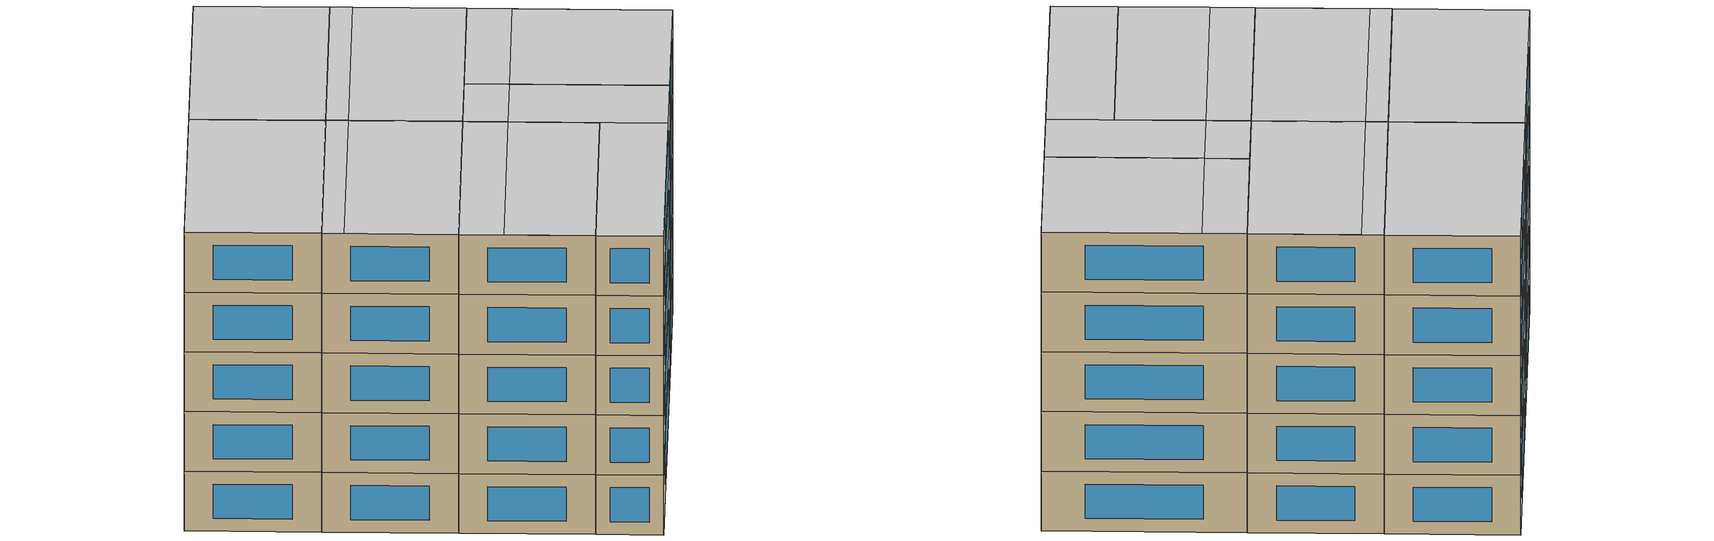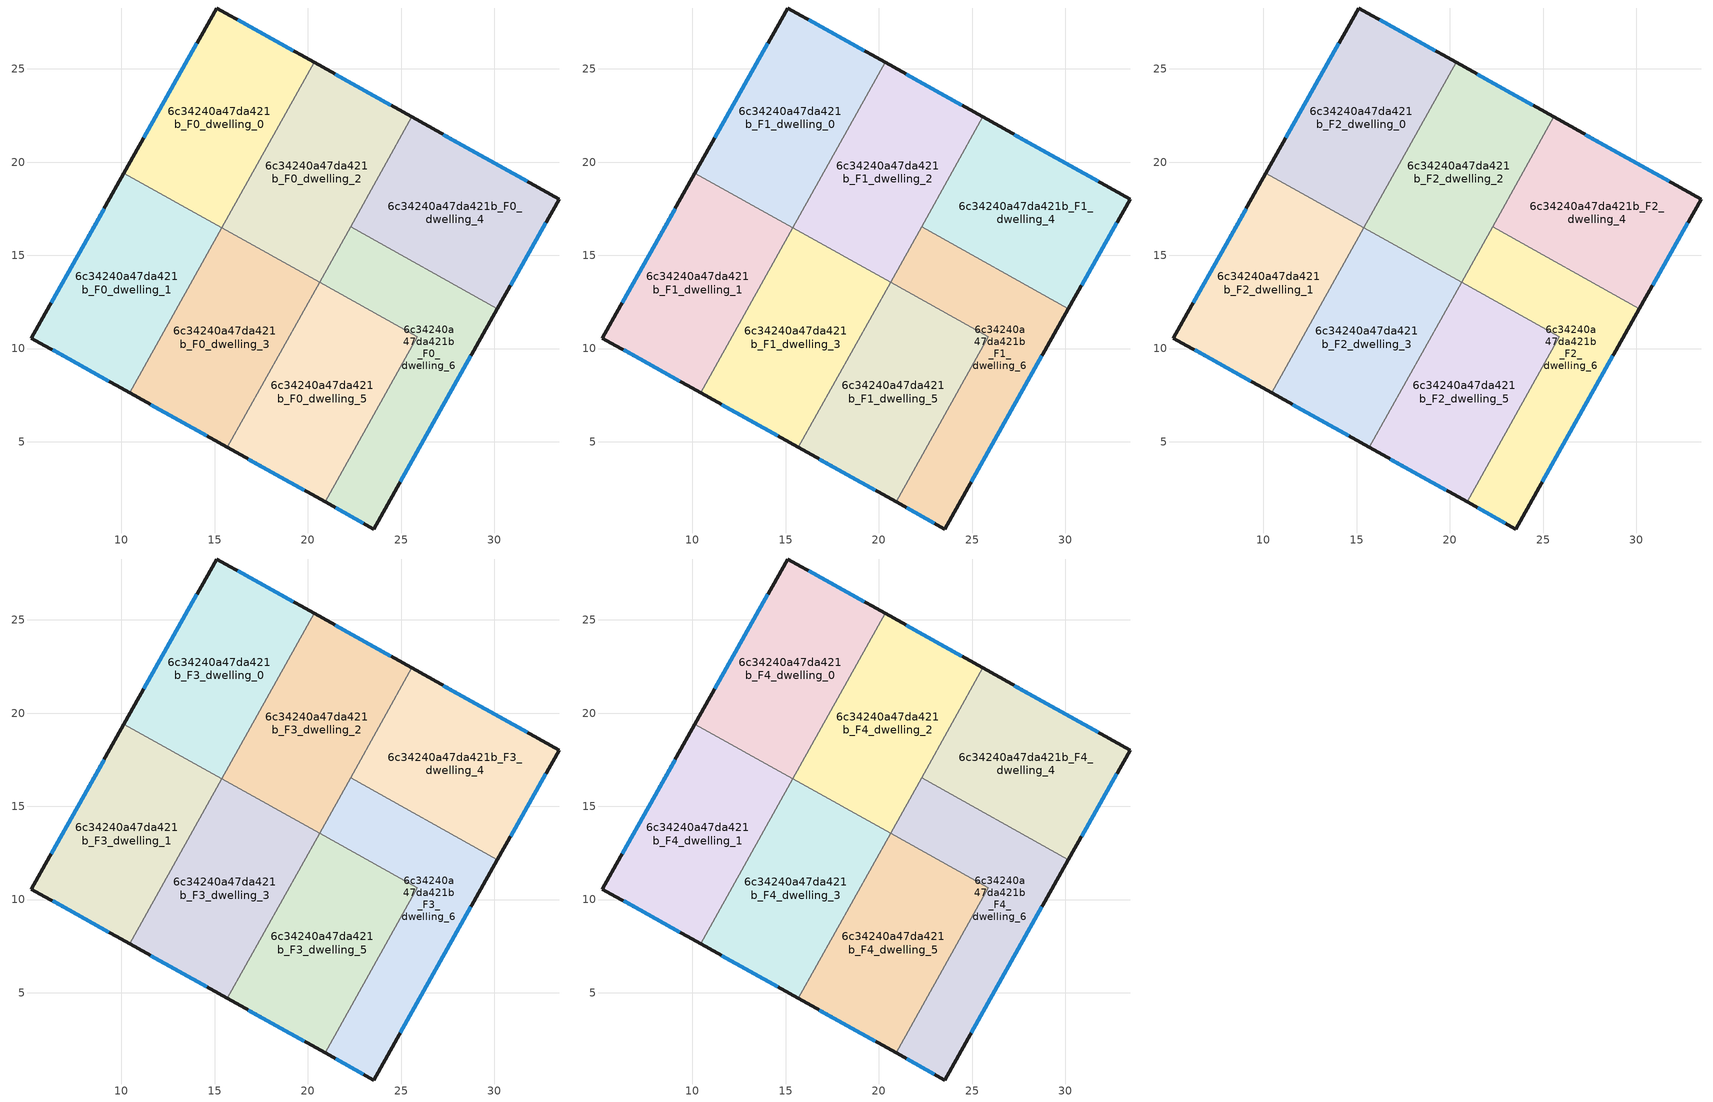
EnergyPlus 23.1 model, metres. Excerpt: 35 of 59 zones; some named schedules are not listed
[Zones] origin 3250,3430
6c34240a47da421b_F0_dwelling_0
 floor ground (EU_floor_Construction): 20.33,25.35 15.38,16.47 10.13,19.4 15.11,28.27 z0
 wall outside (EU_wall_Construction): 20.33,25.35 15.11,28.27 10.13,19.4 z0:3
 wall to 6c34240a47da421b_F0_dwelling_1 (EU_wall_Construction): 10.13,19.4 15.38,16.47 z0:3
 wall to 6c34240a47da421b_F0_dwelling_2 (EU_wall_Construction): 15.39,16.49 20.33,25.35 z0:3
 wall to 6c34240a47da421b_F0_dwelling_3 (EU_wall_Construction): 15.38,16.47 15.39,16.49 z0:3
 window (EU_Window_Construction): 14.04,26.37 11.2,21.3 / 19.21,25.98 16.23,27.64 z0.64:2.36
6c34240a47da421b_F0_dwelling_1
 floor ground (EU_floor_Construction): 15.38,16.47 10.44,7.62 5.17,10.56 10.13,19.4 z0
 wall outside (EU_wall_Construction): 10.13,19.4 5.17,10.56 10.44,7.62 z0:3
 wall to 6c34240a47da421b_F0_dwelling_3 (EU_wall_Construction): 10.44,7.62 15.38,16.47 z0:3
 window (EU_Window_Construction): 9.07,17.5 6.24,12.45 / 6.3,9.93 9.31,8.25 z0.64:2.36
6c34240a47da421b_F0_dwelling_2
 floor ground (EU_floor_Construction): 25.58,22.43 20.63,13.56 15.39,16.49 20.33,25.35 z0
 wall outside (EU_wall_Construction): 25.58,22.43 20.33,25.35 z0:3
 wall to 6c34240a47da421b_F0_dwelling_3 (EU_wall_Construction): 15.39,16.49 20.63,13.56 z0:3
 wall to 6c34240a47da421b_F0_dwelling_4 (EU_wall_Construction): 22.29,16.53 25.58,22.43 z0:3
 wall to 6c34240a47da421b_F0_dwelling_6 (EU_wall_Construction): 20.63,13.56 22.29,16.53 z0:3
 window (EU_Window_Construction): 24.46,23.05 21.46,24.73 z0.64:2.36
6c34240a47da421b_F0_dwelling_3
 floor ground (EU_floor_Construction): 20.63,13.56 15.69,4.7 10.44,7.62 15.39,16.49 z0
 wall outside (EU_wall_Construction): 10.44,7.62 15.69,4.7 z0:3
 wall to 6c34240a47da421b_F0_dwelling_5 (EU_wall_Construction): 15.69,4.7 20.63,13.56 z0:3
 window (EU_Window_Construction): 11.56,7 14.56,5.32 z0.64:2.36
6c34240a47da421b_F0_dwelling_4
 floor ground (EU_floor_Construction): 33.47,18.02 30.16,12.13 22.29,16.53 25.58,22.43 z0
 wall outside (EU_wall_Construction): 30.16,12.13 33.47,18.02 25.58,22.43 z0:3
 wall to 6c34240a47da421b_F0_dwelling_6 (EU_wall_Construction): 22.29,16.53 30.16,12.13 z0:3
 window (EU_Window_Construction): 30.87,13.39 32.76,16.76 / 31.78,18.97 27.27,21.48 z0.64:2.36
6c34240a47da421b_F0_dwelling_5
 floor ground (EU_floor_Construction): 25.88,10.64 20.93,1.77 15.69,4.7 20.63,13.56 z0
 wall outside (EU_wall_Construction): 15.69,4.7 20.93,1.77 z0:3
 wall to 6c34240a47da421b_F0_dwelling_6 (EU_wall_Construction): 20.93,1.77 25.88,10.64 20.63,13.56 z0:3
 window (EU_Window_Construction): 16.81,4.07 19.81,2.4 z0.64:2.36
6c34240a47da421b_F0_dwelling_6
 floor ground (EU_floor_Construction): 30.16,12.13 23.54,0.32 20.93,1.77 25.88,10.64 20.63,13.56 22.29,16.53 z0
 wall outside (EU_wall_Construction): 20.93,1.77 23.54,0.32 30.16,12.13 z0:3
 window (EU_Window_Construction): 24.96,2.85 28.74,9.6 / 21.49,1.46 22.98,0.63 z0.64:2.36
6c34240a47da421b_F1_dwelling_0
 floor to 6c34240a47da421b_F0_dwelling_0 (EU_floor_Construction): 20.33,25.35 15.38,16.47 10.13,19.4 15.11,28.27 z3
 wall outside (EU_wall_Construction): 20.33,25.35 15.11,28.27 10.13,19.4 z3:6
 wall to 6c34240a47da421b_F1_dwelling_1 (EU_wall_Construction): 10.13,19.4 15.38,16.47 z3:6
 wall to 6c34240a47da421b_F1_dwelling_2 (EU_wall_Construction): 15.39,16.49 20.33,25.35 z3:6
 wall to 6c34240a47da421b_F1_dwelling_3 (EU_wall_Construction): 15.38,16.47 15.39,16.49 z3:6
 window (EU_Window_Construction): 14.04,26.37 11.2,21.3 / 19.21,25.98 16.23,27.64 z3.64:5.36
6c34240a47da421b_F1_dwelling_1
 floor to 6c34240a47da421b_F0_dwelling_1 (EU_floor_Construction): 15.38,16.47 10.44,7.62 5.17,10.56 10.13,19.4 z3
 wall outside (EU_wall_Construction): 10.13,19.4 5.17,10.56 10.44,7.62 z3:6
 wall to 6c34240a47da421b_F1_dwelling_3 (EU_wall_Construction): 10.44,7.62 15.38,16.47 z3:6
 window (EU_Window_Construction): 9.07,17.5 6.24,12.45 / 6.3,9.93 9.31,8.25 z3.64:5.36
6c34240a47da421b_F1_dwelling_2
 floor to 6c34240a47da421b_F0_dwelling_2 (EU_floor_Construction): 25.58,22.43 20.63,13.56 15.39,16.49 20.33,25.35 z3
 wall outside (EU_wall_Construction): 25.58,22.43 20.33,25.35 z3:6
 wall to 6c34240a47da421b_F1_dwelling_3 (EU_wall_Construction): 15.39,16.49 20.63,13.56 z3:6
 wall to 6c34240a47da421b_F1_dwelling_4 (EU_wall_Construction): 22.29,16.53 25.58,22.43 z3:6
 wall to 6c34240a47da421b_F1_dwelling_6 (EU_wall_Construction): 20.63,13.56 22.29,16.53 z3:6
 window (EU_Window_Construction): 24.46,23.05 21.46,24.73 z3.64:5.36
6c34240a47da421b_F1_dwelling_3
 floor to 6c34240a47da421b_F0_dwelling_3 (EU_floor_Construction): 20.63,13.56 15.69,4.7 10.44,7.62 15.39,16.49 z3
 wall outside (EU_wall_Construction): 10.44,7.62 15.69,4.7 z3:6
 wall to 6c34240a47da421b_F1_dwelling_5 (EU_wall_Construction): 15.69,4.7 20.63,13.56 z3:6
 window (EU_Window_Construction): 11.56,7 14.56,5.32 z3.64:5.36
6c34240a47da421b_F1_dwelling_4
 floor to 6c34240a47da421b_F0_dwelling_4 (EU_floor_Construction): 33.47,18.02 30.16,12.13 22.29,16.53 25.58,22.43 z3
 wall outside (EU_wall_Construction): 30.16,12.13 33.47,18.02 25.58,22.43 z3:6
 wall to 6c34240a47da421b_F1_dwelling_6 (EU_wall_Construction): 22.29,16.53 30.16,12.13 z3:6
 window (EU_Window_Construction): 30.87,13.39 32.76,16.76 / 31.78,18.97 27.27,21.48 z3.64:5.36
6c34240a47da421b_F1_dwelling_5
 floor to 6c34240a47da421b_F0_dwelling_5 (EU_floor_Construction): 25.88,10.64 20.93,1.77 15.69,4.7 20.63,13.56 z3
 wall outside (EU_wall_Construction): 15.69,4.7 20.93,1.77 z3:6
 wall to 6c34240a47da421b_F1_dwelling_6 (EU_wall_Construction): 20.93,1.77 25.88,10.64 20.63,13.56 z3:6
 window (EU_Window_Construction): 16.81,4.07 19.81,2.4 z3.64:5.36
6c34240a47da421b_F1_dwelling_6
 floor to 6c34240a47da421b_F0_dwelling_6 (EU_floor_Construction): 30.16,12.13 23.54,0.32 20.93,1.77 25.88,10.64 20.63,13.56 22.29,16.53 z3
 wall outside (EU_wall_Construction): 20.93,1.77 23.54,0.32 30.16,12.13 z3:6
 window (EU_Window_Construction): 24.96,2.85 28.74,9.6 / 21.49,1.46 22.98,0.63 z3.64:5.36
6c34240a47da421b_F2_dwelling_0
 floor to 6c34240a47da421b_F1_dwelling_0 (EU_floor_Construction): 20.33,25.35 15.38,16.47 10.13,19.4 15.11,28.27 z6
 wall outside (EU_wall_Construction): 20.33,25.35 15.11,28.27 10.13,19.4 z6:9
 wall to 6c34240a47da421b_F2_dwelling_1 (EU_wall_Construction): 10.13,19.4 15.38,16.47 z6:9
 wall to 6c34240a47da421b_F2_dwelling_2 (EU_wall_Construction): 15.39,16.49 20.33,25.35 z6:9
 wall to 6c34240a47da421b_F2_dwelling_3 (EU_wall_Construction): 15.38,16.47 15.39,16.49 z6:9
 window (EU_Window_Construction): 14.04,26.37 11.2,21.3 / 19.21,25.98 16.23,27.64 z6.64:8.36
6c34240a47da421b_F2_dwelling_1
 floor to 6c34240a47da421b_F1_dwelling_1 (EU_floor_Construction): 15.38,16.47 10.44,7.62 5.17,10.56 10.13,19.4 z6
 wall outside (EU_wall_Construction): 10.13,19.4 5.17,10.56 10.44,7.62 z6:9
 wall to 6c34240a47da421b_F2_dwelling_3 (EU_wall_Construction): 10.44,7.62 15.38,16.47 z6:9
 window (EU_Window_Construction): 9.07,17.5 6.24,12.45 / 6.3,9.93 9.31,8.25 z6.64:8.36
6c34240a47da421b_F2_dwelling_2
 floor to 6c34240a47da421b_F1_dwelling_2 (EU_floor_Construction): 25.58,22.43 20.63,13.56 15.39,16.49 20.33,25.35 z6
 wall outside (EU_wall_Construction): 25.58,22.43 20.33,25.35 z6:9
 wall to 6c34240a47da421b_F2_dwelling_3 (EU_wall_Construction): 15.39,16.49 20.63,13.56 z6:9
 wall to 6c34240a47da421b_F2_dwelling_4 (EU_wall_Construction): 22.29,16.53 25.58,22.43 z6:9
 wall to 6c34240a47da421b_F2_dwelling_6 (EU_wall_Construction): 20.63,13.56 22.29,16.53 z6:9
 window (EU_Window_Construction): 24.46,23.05 21.46,24.73 z6.64:8.36
6c34240a47da421b_F2_dwelling_3
 floor to 6c34240a47da421b_F1_dwelling_3 (EU_floor_Construction): 20.63,13.56 15.69,4.7 10.44,7.62 15.39,16.49 z6
 wall outside (EU_wall_Construction): 10.44,7.62 15.69,4.7 z6:9
 wall to 6c34240a47da421b_F2_dwelling_5 (EU_wall_Construction): 15.69,4.7 20.63,13.56 z6:9
 window (EU_Window_Construction): 11.56,7 14.56,5.32 z6.64:8.36
6c34240a47da421b_F2_dwelling_4
 floor to 6c34240a47da421b_F1_dwelling_4 (EU_floor_Construction): 33.47,18.02 30.16,12.13 22.29,16.53 25.58,22.43 z6
 wall outside (EU_wall_Construction): 30.16,12.13 33.47,18.02 25.58,22.43 z6:9
 wall to 6c34240a47da421b_F2_dwelling_6 (EU_wall_Construction): 22.29,16.53 30.16,12.13 z6:9
 window (EU_Window_Construction): 30.87,13.39 32.76,16.76 / 31.78,18.97 27.27,21.48 z6.64:8.36
6c34240a47da421b_F2_dwelling_5
 floor to 6c34240a47da421b_F1_dwelling_5 (EU_floor_Construction): 25.88,10.64 20.93,1.77 15.69,4.7 20.63,13.56 z6
 wall outside (EU_wall_Construction): 15.69,4.7 20.93,1.77 z6:9
 wall to 6c34240a47da421b_F2_dwelling_6 (EU_wall_Construction): 20.93,1.77 25.88,10.64 20.63,13.56 z6:9
 window (EU_Window_Construction): 16.81,4.07 19.81,2.4 z6.64:8.36
6c34240a47da421b_F2_dwelling_6
 floor to 6c34240a47da421b_F1_dwelling_6 (EU_floor_Construction): 30.16,12.13 23.54,0.32 20.93,1.77 25.88,10.64 20.63,13.56 22.29,16.53 z6
 wall outside (EU_wall_Construction): 20.93,1.77 23.54,0.32 30.16,12.13 z6:9
 window (EU_Window_Construction): 24.96,2.85 28.74,9.6 / 21.49,1.46 22.98,0.63 z6.64:8.36
6c34240a47da421b_F3_dwelling_0
 floor to 6c34240a47da421b_F2_dwelling_0 (EU_floor_Construction): 20.33,25.35 15.38,16.47 10.13,19.4 15.11,28.27 z9
 wall outside (EU_wall_Construction): 20.33,25.35 15.11,28.27 10.13,19.4 z9:12
 wall to 6c34240a47da421b_F3_dwelling_1 (EU_wall_Construction): 10.13,19.4 15.38,16.47 z9:12
 wall to 6c34240a47da421b_F3_dwelling_2 (EU_wall_Construction): 15.39,16.49 20.33,25.35 z9:12
 wall to 6c34240a47da421b_F3_dwelling_3 (EU_wall_Construction): 15.38,16.47 15.39,16.49 z9:12
 window (EU_Window_Construction): 14.04,26.37 11.2,21.3 / 19.21,25.98 16.23,27.64 z9.64:11.36
6c34240a47da421b_F3_dwelling_1
 floor to 6c34240a47da421b_F2_dwelling_1 (EU_floor_Construction): 15.38,16.47 10.44,7.62 5.17,10.56 10.13,19.4 z9
 wall outside (EU_wall_Construction): 10.13,19.4 5.17,10.56 10.44,7.62 z9:12
 wall to 6c34240a47da421b_F3_dwelling_3 (EU_wall_Construction): 10.44,7.62 15.38,16.47 z9:12
 window (EU_Window_Construction): 9.07,17.5 6.24,12.45 / 6.3,9.93 9.31,8.25 z9.64:11.36
6c34240a47da421b_F3_dwelling_2
 floor to 6c34240a47da421b_F2_dwelling_2 (EU_floor_Construction): 25.58,22.43 20.63,13.56 15.39,16.49 20.33,25.35 z9
 wall outside (EU_wall_Construction): 25.58,22.43 20.33,25.35 z9:12
 wall to 6c34240a47da421b_F3_dwelling_3 (EU_wall_Construction): 15.39,16.49 20.63,13.56 z9:12
 wall to 6c34240a47da421b_F3_dwelling_4 (EU_wall_Construction): 22.29,16.53 25.58,22.43 z9:12
 wall to 6c34240a47da421b_F3_dwelling_6 (EU_wall_Construction): 20.63,13.56 22.29,16.53 z9:12
 window (EU_Window_Construction): 24.46,23.05 21.46,24.73 z9.64:11.36
6c34240a47da421b_F3_dwelling_3
 floor to 6c34240a47da421b_F2_dwelling_3 (EU_floor_Construction): 20.63,13.56 15.69,4.7 10.44,7.62 15.39,16.49 z9
 wall outside (EU_wall_Construction): 10.44,7.62 15.69,4.7 z9:12
 wall to 6c34240a47da421b_F3_dwelling_5 (EU_wall_Construction): 15.69,4.7 20.63,13.56 z9:12
 window (EU_Window_Construction): 11.56,7 14.56,5.32 z9.64:11.36
6c34240a47da421b_F3_dwelling_4
 floor to 6c34240a47da421b_F2_dwelling_4 (EU_floor_Construction): 33.47,18.02 30.16,12.13 22.29,16.53 25.58,22.43 z9
 wall outside (EU_wall_Construction): 30.16,12.13 33.47,18.02 25.58,22.43 z9:12
 wall to 6c34240a47da421b_F3_dwelling_6 (EU_wall_Construction): 22.29,16.53 30.16,12.13 z9:12
 window (EU_Window_Construction): 30.87,13.39 32.76,16.76 / 31.78,18.97 27.27,21.48 z9.64:11.36
6c34240a47da421b_F3_dwelling_5
 floor to 6c34240a47da421b_F2_dwelling_5 (EU_floor_Construction): 25.88,10.64 20.93,1.77 15.69,4.7 20.63,13.56 z9
 wall outside (EU_wall_Construction): 15.69,4.7 20.93,1.77 z9:12
 wall to 6c34240a47da421b_F3_dwelling_6 (EU_wall_Construction): 20.93,1.77 25.88,10.64 20.63,13.56 z9:12
 window (EU_Window_Construction): 16.81,4.07 19.81,2.4 z9.64:11.36
6c34240a47da421b_F3_dwelling_6
 floor to 6c34240a47da421b_F2_dwelling_6 (EU_floor_Construction): 30.16,12.13 23.54,0.32 20.93,1.77 25.88,10.64 20.63,13.56 22.29,16.53 z9
 wall outside (EU_wall_Construction): 20.93,1.77 23.54,0.32 30.16,12.13 z9:12
 window (EU_Window_Construction): 24.96,2.85 28.74,9.6 / 21.49,1.46 22.98,0.63 z9.64:11.36
6c34240a47da421b_F4_dwelling_0
 floor to 6c34240a47da421b_F3_dwelling_0 (EU_floor_Construction): 20.33,25.35 15.38,16.47 10.13,19.4 15.11,28.27 z12
 wall outside (EU_wall_Construction): 20.33,25.35 15.11,28.27 10.13,19.4 z12:15
 wall to 6c34240a47da421b_F4_dwelling_1 (EU_wall_Construction): 10.13,19.4 15.38,16.47 z12:15
 wall to 6c34240a47da421b_F4_dwelling_2 (EU_wall_Construction): 15.39,16.49 20.33,25.35 z12:15
 wall to 6c34240a47da421b_F4_dwelling_3 (EU_wall_Construction): 15.38,16.47 15.39,16.49 z12:15
 window (EU_Window_Construction): 14.04,26.37 11.2,21.3 / 19.21,25.98 16.23,27.64 z12.64:14.36
 ceiling to 6c34240a47da421b_F5_dwelling_5 (EU_floor_Construction): 15.38,16.47 20.33,25.35 15.11,28.27 10.14,19.4 z15
6c34240a47da421b_F4_dwelling_1
 floor to 6c34240a47da421b_F3_dwelling_1 (EU_floor_Construction): 15.38,16.47 10.44,7.62 5.17,10.56 10.13,19.4 z12
 wall outside (EU_wall_Construction): 10.13,19.4 5.17,10.56 10.44,7.62 z12:15
 wall to 6c34240a47da421b_F4_dwelling_3 (EU_wall_Construction): 10.44,7.62 15.38,16.47 z12:15
 window (EU_Window_Construction): 9.07,17.5 6.24,12.45 / 6.3,9.93 9.31,8.25 z12.64:14.36
 ceiling to 6c34240a47da421b_F5_dwelling_4 (EU_floor_Construction): 10.44,7.62 15.38,16.47 10.13,19.4 5.17,10.56 z15
6c34240a47da421b_F4_dwelling_2
 floor to 6c34240a47da421b_F3_dwelling_2 (EU_floor_Construction): 25.58,22.43 20.63,13.56 15.39,16.49 20.33,25.35 z12
 wall outside (EU_wall_Construction): 25.58,22.43 20.33,25.35 z12:15
 wall to 6c34240a47da421b_F4_dwelling_3 (EU_wall_Construction): 15.39,16.49 20.63,13.56 z12:15
 wall to 6c34240a47da421b_F4_dwelling_4 (EU_wall_Construction): 22.29,16.53 25.58,22.43 z12:15
 wall to 6c34240a47da421b_F4_dwelling_6 (EU_wall_Construction): 20.63,13.56 22.29,16.53 z12:15
 window (EU_Window_Construction): 24.46,23.05 21.46,24.73 z12.64:14.36
 ceiling to 6c34240a47da421b_F5_dwelling_3 (EU_floor_Construction): 20.63,13.56 25.58,22.43 21.21,24.86 16.26,16 z15
 ceiling to 6c34240a47da421b_F5_dwelling_5 (EU_floor_Construction): 16.26,16 21.21,24.86 20.33,25.35 15.39,16.49 z15
6c34240a47da421b_F4_dwelling_3
 floor to 6c34240a47da421b_F3_dwelling_3 (EU_floor_Construction): 20.63,13.56 15.69,4.7 10.44,7.62 15.39,16.49 z12
 wall outside (EU_wall_Construction): 10.44,7.62 15.69,4.7 z12:15
 wall to 6c34240a47da421b_F4_dwelling_5 (EU_wall_Construction): 15.69,4.7 20.63,13.56 z12:15
 window (EU_Window_Construction): 11.56,7 14.56,5.32 z12.64:14.36
 ceiling to 6c34240a47da421b_F5_dwelling_2 (EU_floor_Construction): 15.69,4.7 20.63,13.56 16.26,16 11.32,7.14 z15
 ceiling to 6c34240a47da421b_F5_dwelling_4 (EU_floor_Construction): 11.32,7.14 16.25,15.99 15.38,16.47 10.44,7.62 z15
 ceiling to 6c34240a47da421b_F5_dwelling_5 (EU_floor_Construction): 16.25,15.99 16.26,16 15.39,16.49 15.38,16.47 z15
6c34240a47da421b_F4_dwelling_4
 floor to 6c34240a47da421b_F3_dwelling_4 (EU_floor_Construction): 33.47,18.02 30.16,12.13 22.29,16.53 25.58,22.43 z12
 wall outside (EU_wall_Construction): 30.16,12.13 33.47,18.02 25.58,22.43 z12:15
 wall to 6c34240a47da421b_F4_dwelling_6 (EU_wall_Construction): 22.29,16.53 30.16,12.13 z12:15
 window (EU_Window_Construction): 30.87,13.39 32.76,16.76 / 31.78,18.97 27.27,21.48 z12.64:14.36
 ceiling to 6c34240a47da421b_F5_dwelling_1 (EU_floor_Construction): 30.16,12.13 33.47,18.02 27.33,21.45 24.04,15.55 z15
 ceiling to 6c34240a47da421b_F5_dwelling_3 (EU_floor_Construction): 24.04,15.55 27.33,21.45 25.58,22.43 22.29,16.53 z15
6c34240a47da421b_F4_dwelling_5
 floor to 6c34240a47da421b_F3_dwelling_5 (EU_floor_Construction): 25.88,10.64 20.93,1.77 15.69,4.7 20.63,13.56 z12
 wall outside (EU_wall_Construction): 15.69,4.7 20.93,1.77 z12:15
 wall to 6c34240a47da421b_F4_dwelling_6 (EU_wall_Construction): 20.93,1.77 25.88,10.64 20.63,13.56 z12:15
 window (EU_Window_Construction): 16.81,4.07 19.81,2.4 z12.64:14.36
 ceiling to 6c34240a47da421b_F5_dwelling_0 (EU_floor_Construction): 20.93,1.77 25.88,10.64 22.38,12.59 17.44,3.72 z15
 ceiling adiabatic (EU_roof_Construction): 20.93,1.77 17.44,3.72 22.38,12.59 20.63,13.56 15.69,4.7 z15
6c34240a47da421b_F4_dwelling_6
 floor to 6c34240a47da421b_F3_dwelling_6 (EU_floor_Construction): 30.16,12.13 23.54,0.32 20.93,1.77 25.88,10.64 20.63,13.56 22.29,16.53 z12
 wall outside (EU_wall_Construction): 20.93,1.77 23.54,0.32 30.16,12.13 z12:15
 window (EU_Window_Construction): 24.96,2.85 28.74,9.6 / 21.49,1.46 22.98,0.63 z12.64:14.36
 ceiling to 6c34240a47da421b_F5_dwelling_0 (EU_floor_Construction): 23.54,0.32 28.51,9.19 22.39,12.6 22.38,12.59 25.88,10.64 20.93,1.77 z15
 ceiling to 6c34240a47da421b_F5_dwelling_1 (EU_floor_Construction): 28.51,9.19 30.16,12.13 24.04,15.55 22.39,12.6 z15
 ceiling to 6c34240a47da421b_F5_dwelling_3 (EU_floor_Construction): 22.38,12.59 24.04,15.55 22.29,16.53 20.63,13.56 z15
[Building]
EU S2 Campaign: North Axis=0; Terrain=City; Solar Distribution=FullExterior
[Site:Location]
Yerevan-Zvartnots.Intl.AP: Latitude=40.15; Longitude=44.383; Time Zone=4; Elevation=854
[SizingPeriod:WeatherFileDays]
AnnualSizingPeriod: Begin Month=1; Begin Day of Month=1; End Month=12; End Day of Month=31; Day of Week for Start Day=Monday; Use Weather File Daylight Saving Period=No; Use Weather File Rain and Snow Indicators=No
[MATERIAL]
EU_InternalMass_Material: Roughness=MediumRough; Thickness=0.1; Conductivity=1; Density=1800; Specific Heat=900; Thermal Absorptance=0.9; Solar Absorptance=0.7; Visible Absorptance=0.7
[MATERIAL:NOMASS] Roughness=MediumRough; Thermal Absorptance=0.9; Solar Absorptance=0.7; Visible Absorptance=0.7
Name | Thermal Resistance
EU_wall_NoMass | 1.05043
EU_roof_NoMass | 1.45357
EU_floor_NoMass | 0.478065
[WINDOWMATERIAL:SIMPLEGLAZINGSYSTEM]
EU_Window_SimpleGlazing: UFactor=2.5566; Solar Heat Gain Coefficient=0.75; Visible Transmittance=0.75
[CONSTRUCTION]
EU_wall_Construction: EU_wall_NoMass
EU_roof_Construction: EU_roof_NoMass
EU_floor_Construction: EU_floor_NoMass
EU_Window_Construction: EU_Window_SimpleGlazing
EU_InternalMass_Construction: EU_InternalMass_Material
[ZONE] Type=1; Multiplier=1; Ceiling Height=autocalculate; Floor Area=autocalculate; Part of Total Floor Area=Yes
Name | Volume
6c34240a47da421b_F0_dwelling_0; 6c34240a47da421b_F1_dwelling_0; 6c34240a47da421b_F2_dwelling_0; 6c34240a47da421b_F3_dwelling_0; 6c34240a47da421b_F4_dwelling_0 | 182.93
6c34240a47da421b_F0_dwelling_1; 6c34240a47da421b_F1_dwelling_1; 6c34240a47da421b_F2_dwelling_1; 6c34240a47da421b_F3_dwelling_1; 6c34240a47da421b_F4_dwelling_1 | 182.933
6c34240a47da421b_F0_dwelling_2; 6c34240a47da421b_F1_dwelling_2; 6c34240a47da421b_F2_dwelling_2; 6c34240a47da421b_F3_dwelling_2; 6c34240a47da421b_F4_dwelling_2 | 182.906
6c34240a47da421b_F0_dwelling_3; 6c34240a47da421b_F1_dwelling_3; 6c34240a47da421b_F2_dwelling_3; 6c34240a47da421b_F3_dwelling_3; 6c34240a47da421b_F4_dwelling_3 | 182.943
6c34240a47da421b_F0_dwelling_4; 6c34240a47da421b_F1_dwelling_4; 6c34240a47da421b_F2_dwelling_4; 6c34240a47da421b_F3_dwelling_4; 6c34240a47da421b_F4_dwelling_4 | 182.926
6c34240a47da421b_F0_dwelling_5; 6c34240a47da421b_F1_dwelling_5; 6c34240a47da421b_F2_dwelling_5; 6c34240a47da421b_F3_dwelling_5; 6c34240a47da421b_F4_dwelling_5 | 182.911
6c34240a47da421b_F0_dwelling_6; 6c34240a47da421b_F1_dwelling_6; 6c34240a47da421b_F2_dwelling_6; 6c34240a47da421b_F3_dwelling_6; 6c34240a47da421b_F4_dwelling_6 | 182.908
[INTERNALMASS] Construction=EU_InternalMass_Construction
Name | Zone or ZoneList | Surface Area
6c34240a47da421b_F0_dwelling_0_EU_InternalMass | 6c34240a47da421b_F0_dwelling_0 | 60.9759
6c34240a47da421b_F0_dwelling_1_EU_InternalMass | 6c34240a47da421b_F0_dwelling_1 | 60.9783
6c34240a47da421b_F0_dwelling_2_EU_InternalMass | 6c34240a47da421b_F0_dwelling_2 | 60.9707
6c34240a47da421b_F0_dwelling_3_EU_InternalMass | 6c34240a47da421b_F0_dwelling_3 | 60.9801
6c34240a47da421b_F0_dwelling_4_EU_InternalMass | 6c34240a47da421b_F0_dwelling_4 | 60.9774
6c34240a47da421b_F0_dwelling_5_EU_InternalMass | 6c34240a47da421b_F0_dwelling_5 | 60.9711
6c34240a47da421b_F0_dwelling_6_EU_InternalMass | 6c34240a47da421b_F0_dwelling_6 | 60.9697
6c34240a47da421b_F1_dwelling_0_EU_InternalMass | 6c34240a47da421b_F1_dwelling_0 | 60.9759
6c34240a47da421b_F1_dwelling_1_EU_InternalMass | 6c34240a47da421b_F1_dwelling_1 | 60.9783
6c34240a47da421b_F1_dwelling_2_EU_InternalMass | 6c34240a47da421b_F1_dwelling_2 | 60.9707
6c34240a47da421b_F1_dwelling_3_EU_InternalMass | 6c34240a47da421b_F1_dwelling_3 | 60.9801
6c34240a47da421b_F1_dwelling_4_EU_InternalMass | 6c34240a47da421b_F1_dwelling_4 | 60.9774
6c34240a47da421b_F1_dwelling_5_EU_InternalMass | 6c34240a47da421b_F1_dwelling_5 | 60.9711
6c34240a47da421b_F1_dwelling_6_EU_InternalMass | 6c34240a47da421b_F1_dwelling_6 | 60.9697
6c34240a47da421b_F2_dwelling_0_EU_InternalMass | 6c34240a47da421b_F2_dwelling_0 | 60.9759
6c34240a47da421b_F2_dwelling_1_EU_InternalMass | 6c34240a47da421b_F2_dwelling_1 | 60.9783
6c34240a47da421b_F2_dwelling_2_EU_InternalMass | 6c34240a47da421b_F2_dwelling_2 | 60.9707
6c34240a47da421b_F2_dwelling_3_EU_InternalMass | 6c34240a47da421b_F2_dwelling_3 | 60.9801
6c34240a47da421b_F2_dwelling_4_EU_InternalMass | 6c34240a47da421b_F2_dwelling_4 | 60.9774
6c34240a47da421b_F2_dwelling_5_EU_InternalMass | 6c34240a47da421b_F2_dwelling_5 | 60.9711
6c34240a47da421b_F2_dwelling_6_EU_InternalMass | 6c34240a47da421b_F2_dwelling_6 | 60.9697
6c34240a47da421b_F3_dwelling_0_EU_InternalMass | 6c34240a47da421b_F3_dwelling_0 | 60.9759
6c34240a47da421b_F3_dwelling_1_EU_InternalMass | 6c34240a47da421b_F3_dwelling_1 | 60.9783
6c34240a47da421b_F3_dwelling_2_EU_InternalMass | 6c34240a47da421b_F3_dwelling_2 | 60.9707
6c34240a47da421b_F3_dwelling_3_EU_InternalMass | 6c34240a47da421b_F3_dwelling_3 | 60.9801
6c34240a47da421b_F3_dwelling_4_EU_InternalMass | 6c34240a47da421b_F3_dwelling_4 | 60.9774
6c34240a47da421b_F3_dwelling_5_EU_InternalMass | 6c34240a47da421b_F3_dwelling_5 | 60.9711
6c34240a47da421b_F3_dwelling_6_EU_InternalMass | 6c34240a47da421b_F3_dwelling_6 | 60.9697
6c34240a47da421b_F4_dwelling_0_EU_InternalMass | 6c34240a47da421b_F4_dwelling_0 | 60.9759
6c34240a47da421b_F4_dwelling_1_EU_InternalMass | 6c34240a47da421b_F4_dwelling_1 | 60.9783
6c34240a47da421b_F4_dwelling_2_EU_InternalMass | 6c34240a47da421b_F4_dwelling_2 | 60.9707
6c34240a47da421b_F4_dwelling_3_EU_InternalMass | 6c34240a47da421b_F4_dwelling_3 | 60.9801
6c34240a47da421b_F4_dwelling_4_EU_InternalMass | 6c34240a47da421b_F4_dwelling_4 | 60.9774
6c34240a47da421b_F4_dwelling_5_EU_InternalMass | 6c34240a47da421b_F4_dwelling_5 | 60.9711
6c34240a47da421b_F4_dwelling_6_EU_InternalMass | 6c34240a47da421b_F4_dwelling_6 | 60.9697
[OTHEREQUIPMENT] Fuel Type=Electricity; Design Level Calculation Method=Watts/Area; Power per Zone Floor Area=1; Fraction Latent=0; Fraction Radiant=0; Fraction Lost=0; Carbon Dioxide Generation Rate=0; EndUse Subcategory=EU_Step8_InternalGains
Name | Zone or ZoneList or Space or SpaceList | Schedule
EU_Step8_InternalGain_6c34240a47da421b_F0_dwelling_0_f000 | 6c34240a47da421b_F0_dwelling_0 | EU_Step8_GainSchedule_6c34240a47da421b_F0_dwelling_0_f000
EU_Step8_InternalGain_6c34240a47da421b_F0_dwelling_1_f000 | 6c34240a47da421b_F0_dwelling_1 | EU_Step8_GainSchedule_6c34240a47da421b_F0_dwelling_1_f000
EU_Step8_InternalGain_6c34240a47da421b_F0_dwelling_2_f000 | 6c34240a47da421b_F0_dwelling_2 | EU_Step8_GainSchedule_6c34240a47da421b_F0_dwelling_2_f000
EU_Step8_InternalGain_6c34240a47da421b_F0_dwelling_3_f000 | 6c34240a47da421b_F0_dwelling_3 | EU_Step8_GainSchedule_6c34240a47da421b_F0_dwelling_3_f000
EU_Step8_InternalGain_6c34240a47da421b_F0_dwelling_4_f000 | 6c34240a47da421b_F0_dwelling_4 | EU_Step8_GainSchedule_6c34240a47da421b_F0_dwelling_4_f000
EU_Step8_InternalGain_6c34240a47da421b_F0_dwelling_5_f000 | 6c34240a47da421b_F0_dwelling_5 | EU_Step8_GainSchedule_6c34240a47da421b_F0_dwelling_5_f000
EU_Step8_InternalGain_6c34240a47da421b_F0_dwelling_6_f000 | 6c34240a47da421b_F0_dwelling_6 | EU_Step8_GainSchedule_6c34240a47da421b_F0_dwelling_6_f000
EU_Step8_InternalGain_6c34240a47da421b_F1_dwelling_0_f000 | 6c34240a47da421b_F1_dwelling_0 | EU_Step8_GainSchedule_6c34240a47da421b_F1_dwelling_0_f000
EU_Step8_InternalGain_6c34240a47da421b_F1_dwelling_1_f000 | 6c34240a47da421b_F1_dwelling_1 | EU_Step8_GainSchedule_6c34240a47da421b_F1_dwelling_1_f000
EU_Step8_InternalGain_6c34240a47da421b_F1_dwelling_2_f000 | 6c34240a47da421b_F1_dwelling_2 | EU_Step8_GainSchedule_6c34240a47da421b_F1_dwelling_2_f000
EU_Step8_InternalGain_6c34240a47da421b_F1_dwelling_3_f000 | 6c34240a47da421b_F1_dwelling_3 | EU_Step8_GainSchedule_6c34240a47da421b_F1_dwelling_3_f000
EU_Step8_InternalGain_6c34240a47da421b_F1_dwelling_4_f000 | 6c34240a47da421b_F1_dwelling_4 | EU_Step8_GainSchedule_6c34240a47da421b_F1_dwelling_4_f000
EU_Step8_InternalGain_6c34240a47da421b_F1_dwelling_5_f000 | 6c34240a47da421b_F1_dwelling_5 | EU_Step8_GainSchedule_6c34240a47da421b_F1_dwelling_5_f000
EU_Step8_InternalGain_6c34240a47da421b_F1_dwelling_6_f000 | 6c34240a47da421b_F1_dwelling_6 | EU_Step8_GainSchedule_6c34240a47da421b_F1_dwelling_6_f000
EU_Step8_InternalGain_6c34240a47da421b_F2_dwelling_0_f000 | 6c34240a47da421b_F2_dwelling_0 | EU_Step8_GainSchedule_6c34240a47da421b_F2_dwelling_0_f000
EU_Step8_InternalGain_6c34240a47da421b_F2_dwelling_1_f000 | 6c34240a47da421b_F2_dwelling_1 | EU_Step8_GainSchedule_6c34240a47da421b_F2_dwelling_1_f000
EU_Step8_InternalGain_6c34240a47da421b_F2_dwelling_2_f000 | 6c34240a47da421b_F2_dwelling_2 | EU_Step8_GainSchedule_6c34240a47da421b_F2_dwelling_2_f000
EU_Step8_InternalGain_6c34240a47da421b_F2_dwelling_3_f000 | 6c34240a47da421b_F2_dwelling_3 | EU_Step8_GainSchedule_6c34240a47da421b_F2_dwelling_3_f000
EU_Step8_InternalGain_6c34240a47da421b_F2_dwelling_4_f000 | 6c34240a47da421b_F2_dwelling_4 | EU_Step8_GainSchedule_6c34240a47da421b_F2_dwelling_4_f000
EU_Step8_InternalGain_6c34240a47da421b_F2_dwelling_5_f000 | 6c34240a47da421b_F2_dwelling_5 | EU_Step8_GainSchedule_6c34240a47da421b_F2_dwelling_5_f000
EU_Step8_InternalGain_6c34240a47da421b_F2_dwelling_6_f000 | 6c34240a47da421b_F2_dwelling_6 | EU_Step8_GainSchedule_6c34240a47da421b_F2_dwelling_6_f000
EU_Step8_InternalGain_6c34240a47da421b_F3_dwelling_0_f000 | 6c34240a47da421b_F3_dwelling_0 | EU_Step8_GainSchedule_6c34240a47da421b_F3_dwelling_0_f000
EU_Step8_InternalGain_6c34240a47da421b_F3_dwelling_1_f000 | 6c34240a47da421b_F3_dwelling_1 | EU_Step8_GainSchedule_6c34240a47da421b_F3_dwelling_1_f000
EU_Step8_InternalGain_6c34240a47da421b_F3_dwelling_2_f000 | 6c34240a47da421b_F3_dwelling_2 | EU_Step8_GainSchedule_6c34240a47da421b_F3_dwelling_2_f000
EU_Step8_InternalGain_6c34240a47da421b_F3_dwelling_3_f000 | 6c34240a47da421b_F3_dwelling_3 | EU_Step8_GainSchedule_6c34240a47da421b_F3_dwelling_3_f000
EU_Step8_InternalGain_6c34240a47da421b_F3_dwelling_4_f000 | 6c34240a47da421b_F3_dwelling_4 | EU_Step8_GainSchedule_6c34240a47da421b_F3_dwelling_4_f000
EU_Step8_InternalGain_6c34240a47da421b_F3_dwelling_5_f000 | 6c34240a47da421b_F3_dwelling_5 | EU_Step8_GainSchedule_6c34240a47da421b_F3_dwelling_5_f000
EU_Step8_InternalGain_6c34240a47da421b_F3_dwelling_6_f000 | 6c34240a47da421b_F3_dwelling_6 | EU_Step8_GainSchedule_6c34240a47da421b_F3_dwelling_6_f000
EU_Step8_InternalGain_6c34240a47da421b_F4_dwelling_0_f000 | 6c34240a47da421b_F4_dwelling_0 | EU_Step8_GainSchedule_6c34240a47da421b_F4_dwelling_0_f000
EU_Step8_InternalGain_6c34240a47da421b_F4_dwelling_1_f000 | 6c34240a47da421b_F4_dwelling_1 | EU_Step8_GainSchedule_6c34240a47da421b_F4_dwelling_1_f000
EU_Step8_InternalGain_6c34240a47da421b_F4_dwelling_2_f000 | 6c34240a47da421b_F4_dwelling_2 | EU_Step8_GainSchedule_6c34240a47da421b_F4_dwelling_2_f000
EU_Step8_InternalGain_6c34240a47da421b_F4_dwelling_3_f000 | 6c34240a47da421b_F4_dwelling_3 | EU_Step8_GainSchedule_6c34240a47da421b_F4_dwelling_3_f000
EU_Step8_InternalGain_6c34240a47da421b_F4_dwelling_4_f000 | 6c34240a47da421b_F4_dwelling_4 | EU_Step8_GainSchedule_6c34240a47da421b_F4_dwelling_4_f000
EU_Step8_InternalGain_6c34240a47da421b_F4_dwelling_5_f000 | 6c34240a47da421b_F4_dwelling_5 | EU_Step8_GainSchedule_6c34240a47da421b_F4_dwelling_5_f000
EU_Step8_InternalGain_6c34240a47da421b_F4_dwelling_6_f000 | 6c34240a47da421b_F4_dwelling_6 | EU_Step8_GainSchedule_6c34240a47da421b_F4_dwelling_6_f000
[ZONEVENTILATION:DESIGNFLOWRATE] Schedule=EU_AlwaysOn; Design Flow Rate Calculation Method=AirChanges/Hour; Air Changes per Hour=0.557805; Ventilation Type=Natural; Fan Pressure Rise=0; Fan Total Efficiency=1; Constant Term Coefficient=1; Temperature Term Coefficient=0; Velocity Term Coefficient=0; Velocity Squared Term Coefficient=0; Minimum Indoor Temperature=-100; Maximum Indoor Temperature=100; Delta Temperature=-100; Minimum Outdoor Temperature=-100; Maximum Outdoor Temperature=100; Maximum Wind Speed=40
Name | Zone or ZoneList or Space or SpaceList
EU_ConstantAir_6c34240a47da421b_F0_dwelling_0 | 6c34240a47da421b_F0_dwelling_0
EU_ConstantAir_6c34240a47da421b_F0_dwelling_1 | 6c34240a47da421b_F0_dwelling_1
EU_ConstantAir_6c34240a47da421b_F0_dwelling_2 | 6c34240a47da421b_F0_dwelling_2
EU_ConstantAir_6c34240a47da421b_F0_dwelling_3 | 6c34240a47da421b_F0_dwelling_3
EU_ConstantAir_6c34240a47da421b_F0_dwelling_4 | 6c34240a47da421b_F0_dwelling_4
EU_ConstantAir_6c34240a47da421b_F0_dwelling_5 | 6c34240a47da421b_F0_dwelling_5
EU_ConstantAir_6c34240a47da421b_F0_dwelling_6 | 6c34240a47da421b_F0_dwelling_6
EU_ConstantAir_6c34240a47da421b_F1_dwelling_0 | 6c34240a47da421b_F1_dwelling_0
EU_ConstantAir_6c34240a47da421b_F1_dwelling_1 | 6c34240a47da421b_F1_dwelling_1
EU_ConstantAir_6c34240a47da421b_F1_dwelling_2 | 6c34240a47da421b_F1_dwelling_2
EU_ConstantAir_6c34240a47da421b_F1_dwelling_3 | 6c34240a47da421b_F1_dwelling_3
EU_ConstantAir_6c34240a47da421b_F1_dwelling_4 | 6c34240a47da421b_F1_dwelling_4
EU_ConstantAir_6c34240a47da421b_F1_dwelling_5 | 6c34240a47da421b_F1_dwelling_5
EU_ConstantAir_6c34240a47da421b_F1_dwelling_6 | 6c34240a47da421b_F1_dwelling_6
EU_ConstantAir_6c34240a47da421b_F2_dwelling_0 | 6c34240a47da421b_F2_dwelling_0
EU_ConstantAir_6c34240a47da421b_F2_dwelling_1 | 6c34240a47da421b_F2_dwelling_1
EU_ConstantAir_6c34240a47da421b_F2_dwelling_2 | 6c34240a47da421b_F2_dwelling_2
EU_ConstantAir_6c34240a47da421b_F2_dwelling_3 | 6c34240a47da421b_F2_dwelling_3
EU_ConstantAir_6c34240a47da421b_F2_dwelling_4 | 6c34240a47da421b_F2_dwelling_4
EU_ConstantAir_6c34240a47da421b_F2_dwelling_5 | 6c34240a47da421b_F2_dwelling_5
EU_ConstantAir_6c34240a47da421b_F2_dwelling_6 | 6c34240a47da421b_F2_dwelling_6
EU_ConstantAir_6c34240a47da421b_F3_dwelling_0 | 6c34240a47da421b_F3_dwelling_0
EU_ConstantAir_6c34240a47da421b_F3_dwelling_1 | 6c34240a47da421b_F3_dwelling_1
EU_ConstantAir_6c34240a47da421b_F3_dwelling_2 | 6c34240a47da421b_F3_dwelling_2
EU_ConstantAir_6c34240a47da421b_F3_dwelling_3 | 6c34240a47da421b_F3_dwelling_3
EU_ConstantAir_6c34240a47da421b_F3_dwelling_4 | 6c34240a47da421b_F3_dwelling_4
EU_ConstantAir_6c34240a47da421b_F3_dwelling_5 | 6c34240a47da421b_F3_dwelling_5
EU_ConstantAir_6c34240a47da421b_F3_dwelling_6 | 6c34240a47da421b_F3_dwelling_6
EU_ConstantAir_6c34240a47da421b_F4_dwelling_0 | 6c34240a47da421b_F4_dwelling_0
EU_ConstantAir_6c34240a47da421b_F4_dwelling_1 | 6c34240a47da421b_F4_dwelling_1
EU_ConstantAir_6c34240a47da421b_F4_dwelling_2 | 6c34240a47da421b_F4_dwelling_2
EU_ConstantAir_6c34240a47da421b_F4_dwelling_3 | 6c34240a47da421b_F4_dwelling_3
EU_ConstantAir_6c34240a47da421b_F4_dwelling_4 | 6c34240a47da421b_F4_dwelling_4
EU_ConstantAir_6c34240a47da421b_F4_dwelling_5 | 6c34240a47da421b_F4_dwelling_5
EU_ConstantAir_6c34240a47da421b_F4_dwelling_6 | 6c34240a47da421b_F4_dwelling_6
[HVACTEMPLATE:ZONE:IDEALLOADSAIRSYSTEM] System Availability Schedule=EU_AlwaysOn; Maximum Heating Supply Air Temperature=50; Minimum Cooling Supply Air Temperature=13; Maximum Heating Supply Air Humidity Ratio=0.0156; Minimum Cooling Supply Air Humidity Ratio=0.0077; Heating Limit=NoLimit; Cooling Limit=NoLimit; Heating Availability Schedule=EU_AlwaysOn; Cooling Availability Schedule=EU_CoolingOff; Dehumidification Control Type=ConstantSensibleHeatRatio; Cooling Sensible Heat Ratio=0.7; Dehumidification Setpoint=60; Humidification Control Type=None; Humidification Setpoint=30; Outdoor Air Method=None; Outdoor Air Flow Rate per Person=0.00944; Outdoor Air Flow Rate per Zone Floor Area=0; Outdoor Air Flow Rate per Zone=0; Demand Controlled Ventilation Type=None; Outdoor Air Economizer Type=NoEconomizer; Heat Recovery Type=None; Sensible Heat Recovery Effectiveness=0.7; Latent Heat Recovery Effectiveness=0.65
Name | Template Thermostat
6c34240a47da421b_F0_dwelling_0 | EU_HeatOnly_6c34240a47da421b_F0_dwelling_0
6c34240a47da421b_F0_dwelling_1 | EU_HeatOnly_6c34240a47da421b_F0_dwelling_1
6c34240a47da421b_F0_dwelling_2 | EU_HeatOnly_6c34240a47da421b_F0_dwelling_2
6c34240a47da421b_F0_dwelling_3 | EU_HeatOnly_6c34240a47da421b_F0_dwelling_3
6c34240a47da421b_F0_dwelling_4 | EU_HeatOnly_6c34240a47da421b_F0_dwelling_4
6c34240a47da421b_F0_dwelling_5 | EU_HeatOnly_6c34240a47da421b_F0_dwelling_5
6c34240a47da421b_F0_dwelling_6 | EU_HeatOnly_6c34240a47da421b_F0_dwelling_6
6c34240a47da421b_F1_dwelling_0 | EU_HeatOnly_6c34240a47da421b_F1_dwelling_0
6c34240a47da421b_F1_dwelling_1 | EU_HeatOnly_6c34240a47da421b_F1_dwelling_1
6c34240a47da421b_F1_dwelling_2 | EU_HeatOnly_6c34240a47da421b_F1_dwelling_2
6c34240a47da421b_F1_dwelling_3 | EU_HeatOnly_6c34240a47da421b_F1_dwelling_3
6c34240a47da421b_F1_dwelling_4 | EU_HeatOnly_6c34240a47da421b_F1_dwelling_4
6c34240a47da421b_F1_dwelling_5 | EU_HeatOnly_6c34240a47da421b_F1_dwelling_5
6c34240a47da421b_F1_dwelling_6 | EU_HeatOnly_6c34240a47da421b_F1_dwelling_6
6c34240a47da421b_F2_dwelling_0 | EU_HeatOnly_6c34240a47da421b_F2_dwelling_0
6c34240a47da421b_F2_dwelling_1 | EU_HeatOnly_6c34240a47da421b_F2_dwelling_1
6c34240a47da421b_F2_dwelling_2 | EU_HeatOnly_6c34240a47da421b_F2_dwelling_2
6c34240a47da421b_F2_dwelling_3 | EU_HeatOnly_6c34240a47da421b_F2_dwelling_3
6c34240a47da421b_F2_dwelling_4 | EU_HeatOnly_6c34240a47da421b_F2_dwelling_4
6c34240a47da421b_F2_dwelling_5 | EU_HeatOnly_6c34240a47da421b_F2_dwelling_5
6c34240a47da421b_F2_dwelling_6 | EU_HeatOnly_6c34240a47da421b_F2_dwelling_6
6c34240a47da421b_F3_dwelling_0 | EU_HeatOnly_6c34240a47da421b_F3_dwelling_0
6c34240a47da421b_F3_dwelling_1 | EU_HeatOnly_6c34240a47da421b_F3_dwelling_1
6c34240a47da421b_F3_dwelling_2 | EU_HeatOnly_6c34240a47da421b_F3_dwelling_2
6c34240a47da421b_F3_dwelling_3 | EU_HeatOnly_6c34240a47da421b_F3_dwelling_3
6c34240a47da421b_F3_dwelling_4 | EU_HeatOnly_6c34240a47da421b_F3_dwelling_4
6c34240a47da421b_F3_dwelling_5 | EU_HeatOnly_6c34240a47da421b_F3_dwelling_5
6c34240a47da421b_F3_dwelling_6 | EU_HeatOnly_6c34240a47da421b_F3_dwelling_6
6c34240a47da421b_F4_dwelling_0 | EU_HeatOnly_6c34240a47da421b_F4_dwelling_0
6c34240a47da421b_F4_dwelling_1 | EU_HeatOnly_6c34240a47da421b_F4_dwelling_1
6c34240a47da421b_F4_dwelling_2 | EU_HeatOnly_6c34240a47da421b_F4_dwelling_2
6c34240a47da421b_F4_dwelling_3 | EU_HeatOnly_6c34240a47da421b_F4_dwelling_3
6c34240a47da421b_F4_dwelling_4 | EU_HeatOnly_6c34240a47da421b_F4_dwelling_4
6c34240a47da421b_F4_dwelling_5 | EU_HeatOnly_6c34240a47da421b_F4_dwelling_5
6c34240a47da421b_F4_dwelling_6 | EU_HeatOnly_6c34240a47da421b_F4_dwelling_6
[SIZING:ZONE] Zone Cooling Design Supply Air Temperature Input Method=SupplyAirTemperature; Zone Cooling Design Supply Air Temperature=13; Zone Heating Design Supply Air Temperature Input Method=SupplyAirTemperature; Zone Heating Design Supply Air Temperature=50; Zone Cooling Design Supply Air Humidity Ratio=0.008; Zone Heating Design Supply Air Humidity Ratio=0.008; Cooling Design Air Flow Method=DesignDay; Cooling Design Air Flow Rate=0; Cooling Minimum Air Flow per Zone Floor Area=0.000762; Cooling Minimum Air Flow=0; Cooling Minimum Air Flow Fraction=0.2; Heating Design Air Flow Method=DesignDay; Heating Design Air Flow Rate=0; Heating Maximum Air Flow per Zone Floor Area=0.002032; Heating Maximum Air Flow=0.141576; Heating Maximum Air Flow Fraction=0.3; Account for Dedicated Outdoor Air System=No; Dedicated Outdoor Air System Control Strategy=NeutralSupplyAir; Dedicated Outdoor Air Low Setpoint Temperature for Design=autosize; Dedicated Outdoor Air High Setpoint Temperature for Design=autosize; Zone Load Sizing Method=Sensible Load Only No Latent Load; Zone Latent Cooling Design Supply Air Humidity Ratio Input Method=HumidityRatioDifference; Zone Cooling Design Supply Air Humidity Ratio Difference=0.005; Zone Latent Heating Design Supply Air Humidity Ratio Input Method=HumidityRatioDifference; Zone Humidification Design Supply Air Humidity Ratio Difference=0.005
6c34240a47da421b_F0_dwelling_0; 6c34240a47da421b_F0_dwelling_1; 6c34240a47da421b_F0_dwelling_2; 6c34240a47da421b_F0_dwelling_3; 6c34240a47da421b_F0_dwelling_4; 6c34240a47da421b_F0_dwelling_5; 6c34240a47da421b_F0_dwelling_6; 6c34240a47da421b_F1_dwelling_0; 6c34240a47da421b_F1_dwelling_1; 6c34240a47da421b_F1_dwelling_2; 6c34240a47da421b_F1_dwelling_3; 6c34240a47da421b_F1_dwelling_4; 6c34240a47da421b_F1_dwelling_5; 6c34240a47da421b_F1_dwelling_6; 6c34240a47da421b_F2_dwelling_0; 6c34240a47da421b_F2_dwelling_1; 6c34240a47da421b_F2_dwelling_2; 6c34240a47da421b_F2_dwelling_3; 6c34240a47da421b_F2_dwelling_4; 6c34240a47da421b_F2_dwelling_5; 6c34240a47da421b_F2_dwelling_6; 6c34240a47da421b_F3_dwelling_0; 6c34240a47da421b_F3_dwelling_1; 6c34240a47da421b_F3_dwelling_2; 6c34240a47da421b_F3_dwelling_3; 6c34240a47da421b_F3_dwelling_4; 6c34240a47da421b_F3_dwelling_5; 6c34240a47da421b_F3_dwelling_6; 6c34240a47da421b_F4_dwelling_0; 6c34240a47da421b_F4_dwelling_1; 6c34240a47da421b_F4_dwelling_2; 6c34240a47da421b_F4_dwelling_3; 6c34240a47da421b_F4_dwelling_4; 6c34240a47da421b_F4_dwelling_5; 6c34240a47da421b_F4_dwelling_6
[SCHEDULE:FILE] Column Number=1; Rows to Skip at Top=0; Number of Hours of Data=8760; Column Separator=Comma; Interpolate to Timestep=No; Minutes per Item=60; Adjust Schedule for Daylight Savings=Yes
Name | File
EU_Step8_GainSchedule_6c34240a47da421b_F0_dwelling_0_f000 | ../../schedules/6c34240a47da421b/6c34240a47da421b_F0_dwelling_0_f000_gain.csv
EU_Step8_GainSchedule_6c34240a47da421b_F0_dwelling_1_f000 | ../../schedules/6c34240a47da421b/6c34240a47da421b_F0_dwelling_1_f000_gain.csv
EU_Step8_GainSchedule_6c34240a47da421b_F0_dwelling_2_f000 | ../../schedules/6c34240a47da421b/6c34240a47da421b_F0_dwelling_2_f000_gain.csv
EU_Step8_GainSchedule_6c34240a47da421b_F0_dwelling_3_f000 | ../../schedules/6c34240a47da421b/6c34240a47da421b_F0_dwelling_3_f000_gain.csv
EU_Step8_GainSchedule_6c34240a47da421b_F0_dwelling_4_f000 | ../../schedules/6c34240a47da421b/6c34240a47da421b_F0_dwelling_4_f000_gain.csv
EU_Step8_GainSchedule_6c34240a47da421b_F0_dwelling_5_f000 | ../../schedules/6c34240a47da421b/6c34240a47da421b_F0_dwelling_5_f000_gain.csv
EU_Step8_GainSchedule_6c34240a47da421b_F0_dwelling_6_f000 | ../../schedules/6c34240a47da421b/6c34240a47da421b_F0_dwelling_6_f000_gain.csv
EU_Step8_GainSchedule_6c34240a47da421b_F1_dwelling_0_f000 | ../../schedules/6c34240a47da421b/6c34240a47da421b_F1_dwelling_0_f000_gain.csv
EU_Step8_GainSchedule_6c34240a47da421b_F1_dwelling_1_f000 | ../../schedules/6c34240a47da421b/6c34240a47da421b_F1_dwelling_1_f000_gain.csv
EU_Step8_GainSchedule_6c34240a47da421b_F1_dwelling_2_f000 | ../../schedules/6c34240a47da421b/6c34240a47da421b_F1_dwelling_2_f000_gain.csv
EU_Step8_GainSchedule_6c34240a47da421b_F1_dwelling_3_f000 | ../../schedules/6c34240a47da421b/6c34240a47da421b_F1_dwelling_3_f000_gain.csv
EU_Step8_GainSchedule_6c34240a47da421b_F1_dwelling_4_f000 | ../../schedules/6c34240a47da421b/6c34240a47da421b_F1_dwelling_4_f000_gain.csv
EU_Step8_GainSchedule_6c34240a47da421b_F1_dwelling_5_f000 | ../../schedules/6c34240a47da421b/6c34240a47da421b_F1_dwelling_5_f000_gain.csv
EU_Step8_GainSchedule_6c34240a47da421b_F1_dwelling_6_f000 | ../../schedules/6c34240a47da421b/6c34240a47da421b_F1_dwelling_6_f000_gain.csv
EU_Step8_GainSchedule_6c34240a47da421b_F2_dwelling_0_f000 | ../../schedules/6c34240a47da421b/6c34240a47da421b_F2_dwelling_0_f000_gain.csv
EU_Step8_GainSchedule_6c34240a47da421b_F2_dwelling_1_f000 | ../../schedules/6c34240a47da421b/6c34240a47da421b_F2_dwelling_1_f000_gain.csv
EU_Step8_GainSchedule_6c34240a47da421b_F2_dwelling_2_f000 | ../../schedules/6c34240a47da421b/6c34240a47da421b_F2_dwelling_2_f000_gain.csv
EU_Step8_GainSchedule_6c34240a47da421b_F2_dwelling_3_f000 | ../../schedules/6c34240a47da421b/6c34240a47da421b_F2_dwelling_3_f000_gain.csv
EU_Step8_GainSchedule_6c34240a47da421b_F2_dwelling_4_f000 | ../../schedules/6c34240a47da421b/6c34240a47da421b_F2_dwelling_4_f000_gain.csv
EU_Step8_GainSchedule_6c34240a47da421b_F2_dwelling_5_f000 | ../../schedules/6c34240a47da421b/6c34240a47da421b_F2_dwelling_5_f000_gain.csv
EU_Step8_GainSchedule_6c34240a47da421b_F2_dwelling_6_f000 | ../../schedules/6c34240a47da421b/6c34240a47da421b_F2_dwelling_6_f000_gain.csv
EU_Step8_GainSchedule_6c34240a47da421b_F3_dwelling_0_f000 | ../../schedules/6c34240a47da421b/6c34240a47da421b_F3_dwelling_0_f000_gain.csv
EU_Step8_GainSchedule_6c34240a47da421b_F3_dwelling_1_f000 | ../../schedules/6c34240a47da421b/6c34240a47da421b_F3_dwelling_1_f000_gain.csv
EU_Step8_GainSchedule_6c34240a47da421b_F3_dwelling_2_f000 | ../../schedules/6c34240a47da421b/6c34240a47da421b_F3_dwelling_2_f000_gain.csv
EU_Step8_GainSchedule_6c34240a47da421b_F3_dwelling_3_f000 | ../../schedules/6c34240a47da421b/6c34240a47da421b_F3_dwelling_3_f000_gain.csv
EU_Step8_GainSchedule_6c34240a47da421b_F3_dwelling_4_f000 | ../../schedules/6c34240a47da421b/6c34240a47da421b_F3_dwelling_4_f000_gain.csv
EU_Step8_GainSchedule_6c34240a47da421b_F3_dwelling_5_f000 | ../../schedules/6c34240a47da421b/6c34240a47da421b_F3_dwelling_5_f000_gain.csv
